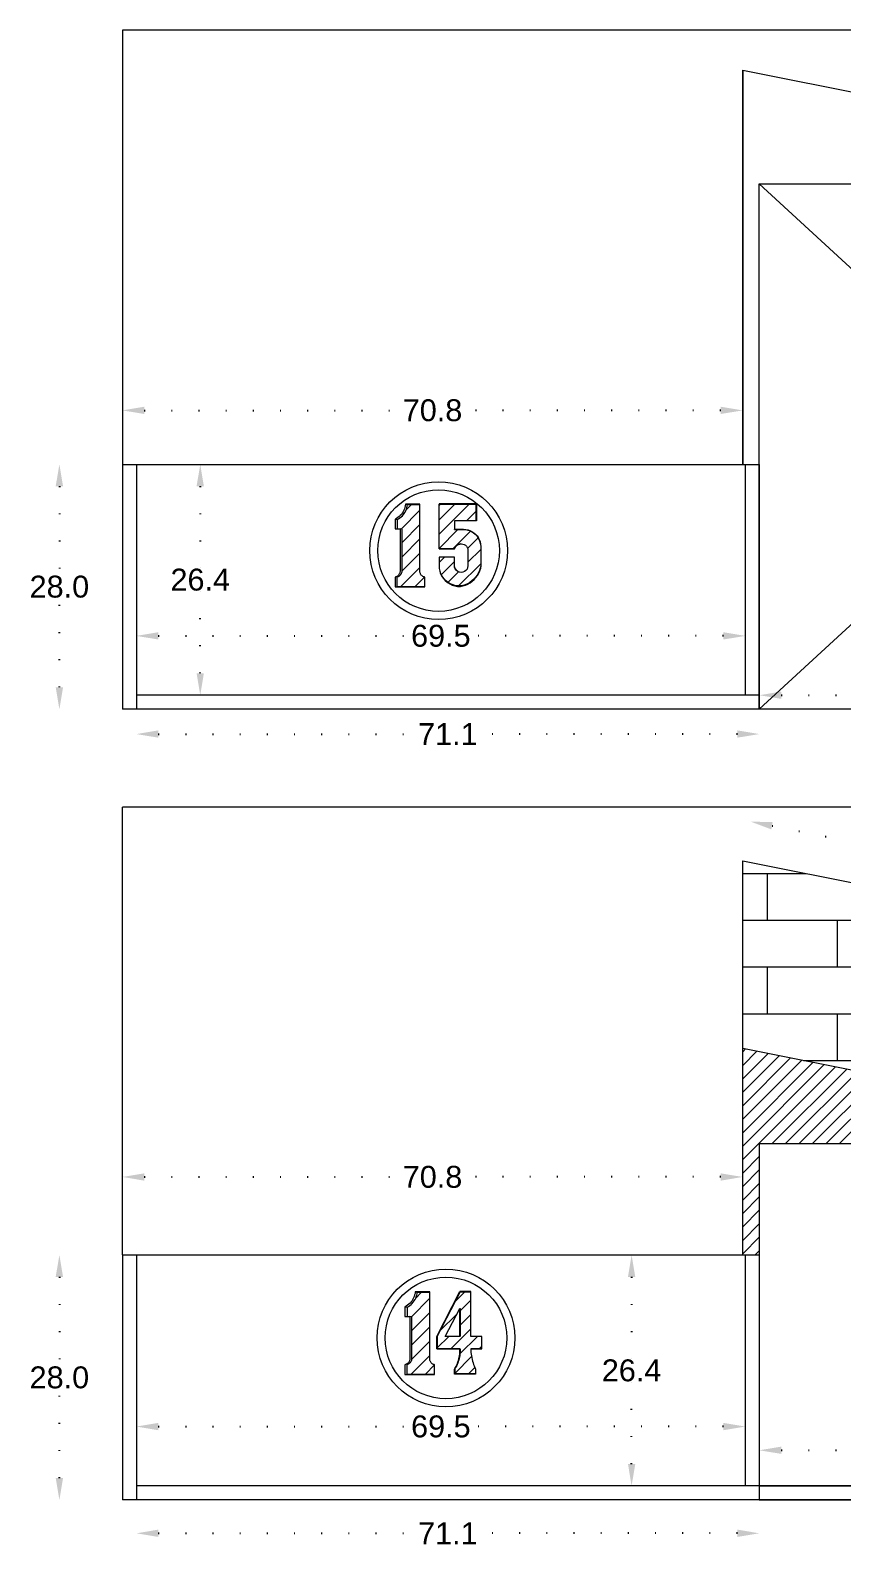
# Model space of a CAD drawing. Header units: inches. Extents: x -1979 to 7680, y -968 to 3127.
# Drawn here: x 6972.9 to 7065.5, y -66.5 to 106.7 of the extents above; entities that cross this region are included whole.
import ezdxf

# ---------------------------------------------------------------- set-up
doc = ezdxf.new("R2010")
doc.units = ezdxf.units.IN
doc.header["$MEASUREMENT"] = 0
doc.linetypes.add('ACAD_ISO07W100', pattern=[3, 0, -3])
doc.styles.get("Standard").update_dxf_attribs({"font": 'arial.ttf'})
doc.dimstyles.new('Copy of Standard', dxfattribs={"dimtxt": 2.5, "dimasz": 2.5, "dimexe": 0.18, "dimexo": 0.0625, "dimgap": 0.09, "dimtad": 0, "dimtih": 1, "dimtoh": 1, "dimdec": 1, "dimzin": 0, "dimdsep": 46, "dimtxsty": 'Standard', "dimcen": 0.09, "dimse1": 1, "dimse2": 1, "dimadec": 0, "dimazin": 0, "dimtfac": 1, "dimtdec": 1, "dimtix": 1, "dimtofl": 0, "dimtmove": 0, "dimatfit": 3, "dimfxl": 1, "dimtolj": 1, "dimtzin": 0, "dimarcsym": 0})
doc.dimstyles.get("Standard").update_dxf_attribs({"dimtxt": 3.5, "dimasz": 2.5, "dimexe": 0.18, "dimexo": 0.0625, "dimgap": 0.09, "dimtad": 0, "dimtih": 1, "dimtoh": 1, "dimdec": 1, "dimzin": 0, "dimdsep": 46, "dimtxsty": 'Standard', "dimcen": 0.09, "dimse1": 1, "dimse2": 1, "dimadec": 0, "dimazin": 0, "dimtfac": 1, "dimtdec": 1, "dimtix": 1, "dimtofl": 0, "dimtmove": 0, "dimatfit": 3, "dimfxl": 1, "dimtolj": 1, "dimtzin": 0, "dimarcsym": 0})
pattern_1 = [(45, (6519.3718, 593.6586), (-0.8148213, 0.8148213), [])]

# ---------------------------------------------------------------- blocks, each defined once
blk = doc.blocks.new('*D464')
at = {"color": 0, "linetype": 'ACAD_ISO07W100', "lineweight": -2, "transparency": 16777216}
for p, q in [((6976.21, 54.69), (6976.21, 44.57)), ((6976.21, 31.73), (6976.21, 41.84))]:
    blk.add_line(p, q, dxfattribs=at)
at = {"color": 0, "transparency": 16777216}
for points in [[(6975.79, 54.69), (6976.63, 54.69), (6976.21, 57.19)], [(6975.79, 31.73), (6976.63, 31.73), (6976.21, 29.23)]]:
    blk.add_solid(points, dxfattribs=at)
at = {"layer": 'Defpoints', "color": 0, "transparency": 16777216}
for p in [(6983.4, 57.19), (6976.21, 29.23), (6983.4, 29.23)]:
    blk.add_point(p, dxfattribs=at)
at = {"color": 0, "lineweight": 20, "transparency": 16777216, "insert": (6976.21, 43.21), "char_height": 2.5, "attachment_point": 5}
blk.add_mtext('\\A1;28.0', dxfattribs=at)
blk = doc.blocks.new('*D465')
at = {"color": 0, "linetype": 'ACAD_ISO07W100', "lineweight": -2, "transparency": 16777216}
for p, q in [((7058.6, 30.83), (7085.28, 30.83)), ((7118.64, 30.83), (7091.96, 30.83))]:
    blk.add_line(p, q, dxfattribs=at)
at = {"color": 0, "transparency": 16777216}
for points in [[(7058.6, 31.24), (7058.6, 30.41), (7056.1, 30.83)], [(7118.64, 31.24), (7118.64, 30.41), (7121.14, 30.83)]]:
    blk.add_solid(points, dxfattribs=at)
at = {"layer": 'Defpoints', "color": 0, "transparency": 16777216}
for p in [(7056.1, 30.83), (7056.1, 29.23), (7121.14, 29.23)]:
    blk.add_point(p, dxfattribs=at)
at = {"color": 0, "lineweight": 20, "transparency": 16777216, "insert": (7088.62, 30.83), "char_height": 2.5, "attachment_point": 5}
blk.add_mtext('\\A1;65.0', dxfattribs=at)
blk = doc.blocks.new('*D450')
at = {"color": 0, "linetype": 'ACAD_ISO07W100', "lineweight": -2, "transparency": 16777216}
for p, q in [((6987.5, 37.6), (7016.4, 37.6)), ((7052, 37.6), (7023.1, 37.6))]:
    blk.add_line(p, q, dxfattribs=at)
at = {"color": 0, "transparency": 16777216}
for points in [[(6987.5, 38.02), (6987.5, 37.19), (6985, 37.6)], [(7052, 38.02), (7052, 37.19), (7054.5, 37.6)]]:
    blk.add_solid(points, dxfattribs=at)
at = {"layer": 'Defpoints', "color": 0, "transparency": 16777216}
for p in [(7054.5, 37.6), (7054.5, 30.83), (6985, 29.23)]:
    blk.add_point(p, dxfattribs=at)
at = {"color": 0, "lineweight": 20, "transparency": 16777216, "insert": (7019.75, 37.6), "char_height": 2.5, "attachment_point": 5}
blk.add_mtext('\\A1;69.5', dxfattribs=at)
blk = doc.blocks.new('*D451')
at = {"color": 0, "linetype": 'ACAD_ISO07W100', "lineweight": -2, "transparency": 16777216}
for p, q in [((7057.55, 15.92), (7139.87, -0.45)), ((7234.39, -19.25), (7151.54, -2.77))]:
    blk.add_line(p, q, dxfattribs=at)
at = {"color": 0, "transparency": 16777216}
for points in [[(7057.63, 16.33), (7057.47, 15.51), (7055.09, 16.4)], [(7234.47, -18.84), (7234.3, -19.65), (7236.84, -19.73)]]:
    blk.add_solid(points, dxfattribs=at)
at = {"layer": 'Defpoints', "color": 0, "transparency": 16777216}
for p in [(7055.09, 16.4), (7054.2, 11.91), (7235.94, -24.23)]:
    blk.add_point(p, dxfattribs=at)
at = {"color": 0, "lineweight": 20, "transparency": 16777216, "insert": (7145.7, -1.61), "char_height": 3.5, "attachment_point": 5}
blk.add_mtext('\\A1;185.3', dxfattribs=at)
blk = doc.blocks.new('*D468')
at = {"color": 0, "linetype": 'ACAD_ISO07W100', "lineweight": -2, "transparency": 16777216}
for p, q in [((6976.21, -35.59), (6976.21, -45.71)), ((6976.21, -58.56), (6976.21, -48.44))]:
    blk.add_line(p, q, dxfattribs=at)
at = {"color": 0, "transparency": 16777216}
for points in [[(6975.79, -35.59), (6976.63, -35.59), (6976.21, -33.09)], [(6975.79, -58.56), (6976.63, -58.56), (6976.21, -61.06)]]:
    blk.add_solid(points, dxfattribs=at)
at = {"layer": 'Defpoints', "color": 0, "transparency": 16777216}
for p in [(6983.4, -33.09), (6976.21, -61.06), (6983.4, -61.06)]:
    blk.add_point(p, dxfattribs=at)
at = {"color": 0, "lineweight": 20, "transparency": 16777216, "insert": (6976.21, -47.08), "char_height": 2.5, "attachment_point": 5}
blk.add_mtext('\\A1;28.0', dxfattribs=at)
blk = doc.blocks.new('*D452')
at = {"color": 0, "linetype": 'ACAD_ISO07W100', "lineweight": -2, "transparency": 16777216}
for p, q in [((6987.5, -52.68), (7016.4, -52.68)), ((7052, -52.68), (7023.1, -52.68))]:
    blk.add_line(p, q, dxfattribs=at)
at = {"color": 0, "transparency": 16777216}
for points in [[(6987.5, -52.26), (6987.5, -53.1), (6985, -52.68)], [(7052, -52.26), (7052, -53.1), (7054.5, -52.68)]]:
    blk.add_solid(points, dxfattribs=at)
at = {"layer": 'Defpoints', "color": 0, "transparency": 16777216}
for p in [(7054.5, -52.68), (6985, -59.46), (7054.5, -59.46)]:
    blk.add_point(p, dxfattribs=at)
at = {"color": 0, "lineweight": 20, "transparency": 16777216, "insert": (7019.75, -52.68), "char_height": 2.5, "attachment_point": 5}
blk.add_mtext('\\A1;69.5', dxfattribs=at)
blk = doc.blocks.new('*D471')
at = {"color": 0, "linetype": 'ACAD_ISO07W100', "lineweight": -2, "transparency": 16777216}
for p, q in [((7041.52, -35.59), (7041.52, -44.91)), ((7041.52, -56.96), (7041.52, -47.64))]:
    blk.add_line(p, q, dxfattribs=at)
at = {"color": 0, "transparency": 16777216}
for points in [[(7041.11, -35.59), (7041.94, -35.59), (7041.52, -33.09)], [(7041.11, -56.96), (7041.94, -56.96), (7041.52, -59.46)]]:
    blk.add_solid(points, dxfattribs=at)
at = {"layer": 'Defpoints', "color": 0, "transparency": 16777216}
for p in [(7041.52, -33.09), (7055.5, -33.09), (7055.5, -59.46)]:
    blk.add_point(p, dxfattribs=at)
at = {"color": 0, "lineweight": 20, "transparency": 16777216, "insert": (7041.52, -46.28), "char_height": 2.5, "attachment_point": 5}
blk.add_mtext('\\A1;26.4', dxfattribs=at)
blk = doc.blocks.new('*D472')
at = {"color": 0, "linetype": 'ACAD_ISO07W100', "lineweight": -2, "transparency": 16777216}
for p, q in [((6992.29, 54.69), (6992.29, 45.37)), ((6992.29, 33.33), (6992.29, 42.64))]:
    blk.add_line(p, q, dxfattribs=at)
at = {"color": 0, "transparency": 16777216}
for points in [[(6991.87, 54.69), (6992.7, 54.69), (6992.29, 57.19)], [(6991.87, 33.33), (6992.7, 33.33), (6992.29, 30.83)]]:
    blk.add_solid(points, dxfattribs=at)
at = {"layer": 'Defpoints', "color": 0, "transparency": 16777216}
for p in [(6983.4, 57.19), (6985, 30.83), (6992.29, 30.83)]:
    blk.add_point(p, dxfattribs=at)
at = {"color": 0, "lineweight": 20, "transparency": 16777216, "insert": (6992.29, 44.01), "char_height": 2.5, "attachment_point": 5}
blk.add_mtext('\\A1;26.4', dxfattribs=at)
blk = doc.blocks.new('*D473')
at = {"color": 0, "linetype": 'ACAD_ISO07W100', "lineweight": -2, "transparency": 16777216}
for p, q in [((6987.5, -64.87), (7017.46, -64.87)), ((7053.6, -64.87), (7023.64, -64.87))]:
    blk.add_line(p, q, dxfattribs=at)
at = {"color": 0, "transparency": 16777216}
for points in [[(6987.5, -64.45), (6987.5, -65.28), (6985, -64.87)], [(7053.6, -64.45), (7053.6, -65.28), (7056.1, -64.87)]]:
    blk.add_solid(points, dxfattribs=at)
at = {"layer": 'Defpoints', "color": 0, "transparency": 16777216}
for p in [(6985, -61.06), (7056.1, -61.06), (6985, -64.87)]:
    blk.add_point(p, dxfattribs=at)
at = {"color": 0, "lineweight": 20, "transparency": 16777216, "insert": (7020.55, -64.87), "char_height": 2.5, "attachment_point": 5}
blk.add_mtext('\\A1;71.1', dxfattribs=at)
blk = doc.blocks.new('*D474')
at = {"color": 0, "linetype": 'ACAD_ISO07W100', "lineweight": -2, "transparency": 16777216}
for p, q in [((7058.6, -55.39), (7075.24, -55.39)), ((7098.64, -55.39), (7082, -55.39))]:
    blk.add_line(p, q, dxfattribs=at)
at = {"color": 0, "transparency": 16777216}
for points in [[(7058.6, -54.97), (7058.6, -55.8), (7056.1, -55.39)], [(7098.64, -54.97), (7098.64, -55.8), (7101.14, -55.39)]]:
    blk.add_solid(points, dxfattribs=at)
at = {"layer": 'Defpoints', "color": 0, "transparency": 16777216}
for p in [(7101.14, -55.39), (7056.1, -61.06), (7101.14, -61.06)]:
    blk.add_point(p, dxfattribs=at)
at = {"color": 0, "lineweight": 20, "transparency": 16777216, "insert": (7078.62, -55.39), "char_height": 2.5, "attachment_point": 5}
blk.add_mtext('\\A1;45.0', dxfattribs=at)
blk = doc.blocks.new('*D477')
at = {"color": 0, "linetype": 'ACAD_ISO07W100', "lineweight": -2, "transparency": 16777216}
for p, q in [((6985.9, 63.35), (7015.47, 63.35)), ((7051.7, 63.35), (7022.13, 63.35))]:
    blk.add_line(p, q, dxfattribs=at)
at = {"color": 0, "transparency": 16777216}
for points in [[(6985.9, 63.77), (6985.9, 62.94), (6983.4, 63.35)], [(7051.7, 63.77), (7051.7, 62.94), (7054.2, 63.35)]]:
    blk.add_solid(points, dxfattribs=at)
at = {"layer": 'Defpoints', "color": 0, "transparency": 16777216}
for p in [(6983.4, 63.35), (7054.2, 57.19), (6983.4, 29.23)]:
    blk.add_point(p, dxfattribs=at)
at = {"color": 0, "lineweight": 20, "transparency": 16777216, "insert": (7018.8, 63.35), "char_height": 2.5, "attachment_point": 5}
blk.add_mtext('\\A1;70.8', dxfattribs=at)
blk = doc.blocks.new('*D456')
at = {"color": 0, "linetype": 'ACAD_ISO07W100', "lineweight": -2, "transparency": 16777216}
for p, q in [((6985.9, -24.18), (7015.47, -24.18)), ((7051.7, -24.18), (7022.13, -24.18))]:
    blk.add_line(p, q, dxfattribs=at)
at = {"color": 0, "transparency": 16777216}
for points in [[(6985.9, -23.77), (6985.9, -24.6), (6983.4, -24.18)], [(7051.7, -23.77), (7051.7, -24.6), (7054.2, -24.18)]]:
    blk.add_solid(points, dxfattribs=at)
at = {"layer": 'Defpoints', "color": 0, "transparency": 16777216}
for p in [(7054.2, -24.18), (6983.4, -33.09), (7054.2, -33.09)]:
    blk.add_point(p, dxfattribs=at)
at = {"color": 0, "lineweight": 20, "transparency": 16777216, "insert": (7018.8, -24.18), "char_height": 2.5, "attachment_point": 5}
blk.add_mtext('\\A1;70.8', dxfattribs=at)
blk = doc.blocks.new('*D457')
at = {"color": 0, "linetype": 'ACAD_ISO07W100', "lineweight": -2, "transparency": 16777216}
for p, q in [((6987.5, 26.39), (7017.46, 26.39)), ((7053.6, 26.39), (7023.64, 26.39))]:
    blk.add_line(p, q, dxfattribs=at)
at = {"color": 0, "transparency": 16777216}
for points in [[(6987.5, 26.81), (6987.5, 25.98), (6985, 26.39)], [(7053.6, 26.81), (7053.6, 25.98), (7056.1, 26.39)]]:
    blk.add_solid(points, dxfattribs=at)
at = {"layer": 'Defpoints', "color": 0, "transparency": 16777216}
for p in [(6985, 29.23), (7056.1, 29.23), (7056.1, 26.39)]:
    blk.add_point(p, dxfattribs=at)
at = {"color": 0, "lineweight": 20, "transparency": 16777216, "insert": (7020.55, 26.39), "char_height": 2.5, "attachment_point": 5}
blk.add_mtext('\\A1;71.1', dxfattribs=at)

msp = doc.modelspace()

# ---------------------------------------------------------------- hatches: boundary and pattern name
at = {"lineweight": 20}
h = msp.add_hatch(dxfattribs=at)
h.set_pattern_fill('ANSI31', color=256, scale=9.218651)
h.set_pattern_definition(pattern_1)
h.paths.add_polyline_path([(7017.77, 44.36), (7017.7, 44.39), (7017.64, 44.43), (7017.58, 44.48), (7017.52, 44.53), (7017.48, 44.59), (7017.44, 44.66), (7017.41, 44.73), (7017.38, 44.81), (7017.37, 44.88), (7017.37, 44.96), (7017.37, 52.6), (7015.93, 52.6), (7015.91, 52.42), (7015.87, 52.24), (7015.82, 52.07), (7015.76, 51.9), (7015.68, 51.74), (7015.58, 51.59), (7015.47, 51.45), (7015.36, 51.31), (7015.22, 51.19), (7015.08, 51.08), (7014.93, 50.98), (7014.78, 50.89), (7014.78, 49.81), (7015.09, 49.81), (7015.33, 49.79), (7015.33, 44.99), (7015.32, 44.91), (7015.3, 44.84), (7015.27, 44.77), (7015.24, 44.7), (7015.2, 44.64), (7015.15, 44.58), (7015.1, 44.53), (7015.05, 44.48), (7014.98, 44.44), (7014.92, 44.4), (7014.85, 44.37), (7014.78, 44.35), (7014.78, 43.25), (7017.92, 43.25), (7017.92, 44.32), (7017.85, 44.33)])
h = msp.add_hatch(dxfattribs=at)
h.set_pattern_fill('ANSI31', color=256, scale=9.218651)
h.set_pattern_definition(pattern_1)
h.paths.add_polyline_path([(7023.84, 49.01), (7023.67, 49.2), (7023.47, 49.36), (7023.25, 49.51), (7023.02, 49.62), (7022.82, 49.69), (7022.58, 49.74), (7022.31, 49.76), (7021.29, 49.76), (7021.29, 50.75), (7023.76, 50.75), (7023.76, 52.65), (7019.54, 52.65), (7019.54, 47.56), (7021.29, 47.56), (7021.35, 47.71), (7021.45, 47.85), (7021.57, 47.96), (7021.72, 48.04), (7021.88, 48.09), (7022.06, 48.11), (7022.24, 48.09), (7022.4, 48.04), (7022.55, 47.96), (7022.67, 47.84), (7022.77, 47.71), (7022.84, 47.56), (7022.84, 45.61), (7022.81, 45.41), (7022.74, 45.23), (7022.62, 45.07), (7022.46, 44.95), (7022.27, 44.87), (7022.08, 44.85), (7021.88, 44.87), (7021.69, 44.95), (7021.52, 45.08), (7021.39, 45.26), (7021.31, 45.44), (7021.29, 45.64), (7021.29, 46.58), (7019.54, 46.58), (7019.54, 45.61), (7019.56, 45.3), (7019.63, 44.99), (7019.72, 44.72), (7019.86, 44.45), (7020.04, 44.19), (7020.24, 43.96), (7020.48, 43.76), (7020.75, 43.59), (7021.03, 43.46), (7021.33, 43.36), (7021.63, 43.31), (7021.94, 43.3), (7022.24, 43.36), (7022.52, 43.44), (7022.79, 43.56), (7023.05, 43.71), (7023.29, 43.88), (7023.51, 44.08), (7023.71, 44.3), (7023.89, 44.54), (7024.04, 44.79), (7024.16, 45.06), (7024.25, 45.35), (7024.31, 45.64), (7024.31, 47.56), (7024.31, 47.82), (7024.28, 48.08), (7024.21, 48.33), (7024.12, 48.57), (7023.99, 48.8)])
h = msp.add_hatch(dxfattribs=at)
h.set_pattern_fill('AR-BRSTD', color=256, scale=2, angle=180)
h.set_pattern_definition([(180, (9784.9986, 442.516), (-7e-16, -5.334), []), (270, (9784.9986, 442.516), (8, -5.334), [5.334, -5.334])])
h.paths.add_polyline_path([(7235.94, -45.63), (7235.94, -24.23), (7054.2, 11.91), (7054.2, -9.49)])
h = msp.add_hatch(dxfattribs=at)
h.set_pattern_fill('ANSI31', color=256, scale=8.7)
h.set_pattern_definition([(45, (2695.662, -1160.2564), (-0.76897862, 0.76897862), [])])
h.paths.add_polyline_path([(7054.2, -9.49), (7054.2, -33.09), (7056.1, -33.09), (7056.1, -20.41), (7101.14, -20.41), (7101.14, -38.46), (7193.14, -38.46), (7193.14, -61.06), (7194.34, -61.06), (7194.34, -54.22), (7195.94, -54.22), (7195.94, -48.23), (7235.94, -48.23), (7235.94, -45.63)])
h = msp.add_hatch(dxfattribs=at)
h.set_pattern_fill('ANSI31', color=256, scale=9.218651)
h.set_pattern_definition([(45, (6502.9243, 504.0336), (-0.8148213, 0.8148213), [])])
h.paths.add_polyline_path([(7018.89, -45.58), (7018.82, -45.55), (7018.76, -45.5), (7018.7, -45.46), (7018.65, -45.4), (7018.6, -45.34), (7018.56, -45.27), (7018.53, -45.2), (7018.51, -45.13), (7018.49, -45.05), (7018.49, -44.98), (7018.49, -37.34), (7017.05, -37.34), (7017.03, -37.51), (7017, -37.69), (7016.94, -37.86), (7016.88, -38.03), (7016.8, -38.19), (7016.7, -38.34), (7016.6, -38.49), (7016.48, -38.62), (7016.35, -38.75), (7016.2, -38.86), (7016.05, -38.96), (7015.9, -39.04), (7015.9, -40.12), (7016.21, -40.12), (7016.45, -40.14), (7016.45, -44.95), (7016.44, -45.02), (7016.42, -45.09), (7016.39, -45.16), (7016.36, -45.23), (7016.32, -45.29), (7016.28, -45.35), (7016.22, -45.41), (7016.17, -45.46), (7016.1, -45.5), (7016.04, -45.53), (7015.97, -45.56), (7015.9, -45.58), (7015.9, -46.68), (7019.04, -46.68), (7019.04, -45.62), (7018.97, -45.6)])
h = msp.add_hatch(dxfattribs=at)
h.set_pattern_fill('ANSI31', color=256, scale=9.218651)
h.set_pattern_definition([(45, (6502.9243, 504.0336), (-0.8148213, 0.8148213), [])])
h.paths.add_polyline_path([(7023.17, -37.29), (7021.95, -37.29), (7019.34, -42.37), (7019.34, -43.8), (7021.95, -43.8), (7021.95, -44.01), (7021.95, -44.2), (7021.93, -44.38), (7021.91, -44.56), (7021.88, -44.74), (7021.84, -44.92), (7021.79, -45.09), (7021.74, -45.27), (7021.67, -45.44), (7021.6, -45.61), (7021.52, -45.77), (7021.43, -45.93), (7021.33, -46.08), (7021.33, -46.63), (7023.72, -46.63), (7023.72, -46.13), (7023.64, -45.95), (7023.56, -45.76), (7023.48, -45.58), (7023.42, -45.39), (7023.36, -45.2), (7023.31, -45.01), (7023.27, -44.81), (7023.23, -44.61), (7023.2, -44.42), (7023.18, -44.22), (7023.17, -44.02), (7023.17, -43.8), (7024.42, -43.8), (7024.42, -42.38), (7023.17, -42.38)])
h.paths.add_polyline_path([(7021.92, -39.19), (7021.95, -39.21), (7021.95, -42.37), (7021.92, -42.38), (7020.25, -42.38)], flags=16)

# ---------------------------------------------------------------- linework, layer by layer
for p, q in [((6983.4, 106.75), (6983.4, 29.23)), ((7108.19, 106.75), (6983.4, 106.75)), ((7054.2, 57.19), (7054.2, 102.19)), ((7054.2, 102.19), (7235.94, 66.05)), ((7054.2, 102.19), (7235.94, 66.05)), ((7054.2, 102.19), (7054.2, 57.19)), ((7121.14, 89.23), (7056.1, 29.23)), ((7056.1, 89.23), (7121.14, 29.23)), ((6983.4, 57.19), (7056.1, 57.19)), ((6983.4, 57.19), (6983.4, 29.23)), ((6985, 57.19), (6985, 29.23)), ((7054.2, 57.19), (7055.6, 57.19)), ((7054.5, 57.19), (7054.5, 30.83)), ((7056.1, 57.19), (7056.1, 29.23)), ((7023.76, 52.65), (7023.76, 50.75)), ((7014.78, 50.89), (7014.78, 49.81)), ((7021.31, 50.75), (7021.31, 49.78)), ((7019.54, 47.56), (7021.29, 47.56)), ((7022.08, 48.11), (7022.24, 48.09)), ((7022.24, 48.09), (7022.4, 48.04)), ((7022.4, 48.04), (7022.55, 47.96)), ((7022.55, 47.96), (7022.67, 47.84)), ((7022.67, 47.84), (7022.77, 47.71)), ((7022.77, 47.71), (7022.84, 47.56)), ((7022.84, 47.56), (7022.84, 45.61)), ((7021.69, 44.95), (7021.54, 45.07)), ((7022.62, 45.07), (7022.46, 44.95)), ((7022.74, 45.23), (7022.62, 45.07)), ((7022.81, 45.41), (7022.74, 45.23)), ((7022.84, 45.61), (7022.81, 45.41)), ((7021.88, 44.87), (7021.69, 44.95)), ((7022.08, 44.85), (7021.88, 44.87)), ((7022.27, 44.87), (7022.08, 44.85)), ((7022.46, 44.95), (7022.27, 44.87)), ((7014.78, 43.25), (7017.92, 43.25)), ((7056.1, 30.83), (6985, 30.83)), ((7250.94, 29.23), (6983.4, 29.23)), ((7108.19, 18.06), (6983.4, 18.06)), ((6983.4, -33.09), (6983.4, 18.06)), ((7054.2, -33.09), (7054.2, 11.91)), ((7054.2, 11.91), (7235.94, -24.23)), ((7054.2, -9.49), (7235.94, -45.63)), ((7056.1, -20.41), (7056.1, -61.06)), ((7101.14, -20.41), (7056.1, -20.41)), ((6983.4, -33.09), (7056.1, -33.09)), ((6983.4, -33.09), (6983.4, -61.06)), ((6985, -33.09), (6985, -61.06)), ((6985, -33.09), (6985, -59.46)), ((7054.5, -33.09), (7054.5, -59.46)), ((7021.95, -37.29), (7023.17, -37.29)), ((7015.9, -39.04), (7015.9, -40.12)), ((7021.92, -42.38), (7021.92, -39.19)), ((7015.9, -46.68), (7019.04, -46.68)), ((7055.5, -59.46), (6985, -59.46)), ((7193.14, -59.46), (7055.5, -59.46)), ((7056.1, -59.46), (7193.14, -59.46)), ((7194.34, -61.06), (6983.4, -61.06)), ((7056.1, -61.06), (7194.34, -61.06))]:
    msp.add_line(p, q, dxfattribs=at)
for points in [[(7121.14, 89.23), (7121.14, 29.23), (7056.1, 29.23), (7056.1, 89.23)], [(7021.31, 47.56), (7021.38, 47.71), (7021.48, 47.84), (7021.6, 47.96), (7021.75, 48.04), (7021.91, 48.09), (7022.08, 48.11), (7022.04, 48.11), (7021.88, 48.09), (7021.72, 48.04), (7021.57, 47.96), (7021.45, 47.85), (7021.35, 47.71), (7021.29, 47.56)], [(7020.25, -42.38), (7021.92, -39.19), (7021.95, -39.21), (7021.95, -42.37), (7021.92, -42.38)]]:
    msp.add_lwpolyline(points, close=True, dxfattribs=at)
for points in [[(7014.53, 43.21), (7017.92, 43.21), (7017.92, 43.25), (7017.92, 44.32), (7017.85, 44.33), (7017.77, 44.36), (7017.7, 44.39), (7017.64, 44.43), (7017.58, 44.48), (7017.52, 44.53), (7017.48, 44.59), (7017.44, 44.66), (7017.41, 44.73), (7017.38, 44.81), (7017.37, 44.88), (7017.37, 44.96), (7017.37, 52.6), (7017.37, 52.64), (7015.7, 52.64), (7015.68, 52.46), (7015.64, 52.28), (7015.59, 52.11), (7015.52, 51.94), (7015.44, 51.78), (7015.35, 51.63), (7015.24, 51.48), (7015.12, 51.34), (7014.99, 51.22), (7014.84, 51.11), (7014.69, 51.01), (7014.53, 50.92), (7014.53, 49.81), (7014.78, 49.81), (7015.09, 49.81), (7015.09, 44.96), (7015.08, 44.88), (7015.06, 44.81), (7015.03, 44.74), (7015, 44.67), (7014.96, 44.61), (7014.92, 44.55), (7014.86, 44.49), (7014.81, 44.44), (7014.74, 44.4), (7014.68, 44.36), (7014.61, 44.34), (7014.53, 44.32), (7014.53, 43.21), (7014.78, 43.25), (7014.78, 44.35), (7014.85, 44.37), (7014.92, 44.4), (7014.98, 44.44), (7015.05, 44.48), (7015.1, 44.53), (7015.15, 44.58), (7015.2, 44.64), (7015.24, 44.7), (7015.27, 44.77), (7015.3, 44.84), (7015.32, 44.91), (7015.33, 44.99), (7015.33, 49.79), (7015.09, 49.81)], [(7014.53, 50.92), (7014.78, 50.89), (7014.93, 50.98), (7015.08, 51.08), (7015.22, 51.19), (7015.36, 51.31), (7015.47, 51.45), (7015.58, 51.59), (7015.68, 51.74), (7015.76, 51.9), (7015.82, 52.07), (7015.87, 52.24), (7015.91, 52.42), (7015.93, 52.6)], [(7015.7, 52.64), (7015.93, 52.6), (7017.37, 52.6)], [(7023.81, 52.69), (7019.54, 52.69), (7019.54, 52.65)], [(7021.31, 47.56), (7019.54, 47.56), (7019.54, 47.56), (7019.54, 52.65), (7023.76, 52.65), (7023.81, 52.69), (7023.81, 50.75), (7023.76, 50.75), (7021.31, 50.75), (7021.29, 50.72), (7021.29, 49.76), (7021.31, 49.78), (7022.34, 49.78), (7022.62, 49.76), (7022.86, 49.71), (7023.06, 49.64), (7023.3, 49.52), (7023.52, 49.38), (7023.72, 49.21), (7023.89, 49.02), (7024.05, 48.8)], [(7019.63, 44.99), (7019.72, 44.72), (7019.73, 44.69), (7019.87, 44.41), (7020.05, 44.15), (7020.26, 43.92), (7020.5, 43.71), (7020.77, 43.54), (7021.05, 43.41), (7021.35, 43.32), (7021.66, 43.26), (7021.98, 43.25), (7022.27, 43.31), (7022.56, 43.4), (7022.83, 43.52), (7023.09, 43.66), (7023.34, 43.84), (7023.56, 44.04), (7023.76, 44.26), (7023.94, 44.5), (7024.09, 44.76), (7024.21, 45.03), (7024.31, 45.32), (7024.37, 45.61), (7024.37, 47.56), (7024.37, 47.82), (7024.33, 48.08), (7024.27, 48.33), (7024.17, 48.57), (7024.05, 48.8)], [(7021.29, 49.76), (7022.31, 49.76), (7022.58, 49.74), (7022.82, 49.69), (7023.02, 49.62), (7023.25, 49.51), (7023.47, 49.36), (7023.67, 49.2), (7023.84, 49.01), (7023.99, 48.8), (7024.12, 48.57), (7024.21, 48.33), (7024.28, 48.08), (7024.31, 47.82), (7024.31, 47.56), (7024.31, 45.64), (7024.25, 45.35), (7024.16, 45.06), (7024.04, 44.79), (7023.89, 44.54), (7023.71, 44.3), (7023.51, 44.08), (7023.29, 43.88), (7023.05, 43.71), (7022.79, 43.56), (7022.52, 43.44), (7022.24, 43.36), (7021.94, 43.3), (7021.63, 43.31), (7021.33, 43.36), (7021.03, 43.46), (7020.75, 43.59), (7020.48, 43.76), (7020.24, 43.96), (7020.04, 44.19), (7019.86, 44.45), (7019.72, 44.72)], [(7021.42, 45.23), (7021.34, 45.41), (7021.31, 45.61), (7021.31, 46.58), (7021.29, 46.58), (7019.54, 46.58), (7019.54, 45.61), (7019.56, 45.3), (7019.63, 44.99)], [(7021.42, 45.23), (7021.54, 45.07), (7021.51, 45.1), (7021.39, 45.26), (7021.31, 45.44), (7021.29, 45.64), (7021.29, 46.58)], [(7015.65, -46.73), (7019.04, -46.73), (7019.04, -46.68), (7019.04, -45.62), (7018.97, -45.6), (7018.89, -45.58), (7018.82, -45.55), (7018.76, -45.5), (7018.7, -45.46), (7018.65, -45.4), (7018.6, -45.34), (7018.56, -45.27), (7018.53, -45.2), (7018.51, -45.13), (7018.49, -45.05), (7018.49, -44.98), (7018.49, -37.34), (7018.49, -37.29), (7016.82, -37.29), (7016.8, -37.47), (7016.76, -37.65), (7016.71, -37.82), (7016.64, -37.99), (7016.56, -38.15), (7016.47, -38.31), (7016.36, -38.45), (7016.24, -38.59), (7016.11, -38.71), (7015.96, -38.83), (7015.81, -38.93), (7015.65, -39.01), (7015.65, -40.12), (7015.9, -40.12), (7016.21, -40.12), (7016.21, -44.98), (7016.2, -45.05), (7016.18, -45.12), (7016.16, -45.2), (7016.12, -45.26), (7016.08, -45.33), (7016.04, -45.39), (7015.98, -45.44), (7015.93, -45.49), (7015.86, -45.53), (7015.8, -45.57), (7015.73, -45.6), (7015.65, -45.62), (7015.65, -46.73), (7015.9, -46.68), (7015.9, -45.58), (7015.97, -45.56), (7016.04, -45.53), (7016.1, -45.5), (7016.17, -45.46), (7016.22, -45.41), (7016.28, -45.35), (7016.32, -45.29), (7016.36, -45.23), (7016.39, -45.16), (7016.42, -45.09), (7016.44, -45.02), (7016.45, -44.95), (7016.45, -40.14), (7016.21, -40.12)], [(7015.65, -39.01), (7015.9, -39.04), (7016.05, -38.96), (7016.2, -38.86), (7016.35, -38.75), (7016.48, -38.62), (7016.6, -38.49), (7016.7, -38.34), (7016.8, -38.19), (7016.88, -38.03), (7016.94, -37.86), (7017, -37.69), (7017.03, -37.51), (7017.05, -37.34)], [(7016.82, -37.29), (7017.05, -37.34), (7018.49, -37.34)], [(7019.28, -43.82), (7019.28, -42.38), (7021.92, -37.24)], [(7023.17, -43.82), (7024.42, -43.82), (7024.42, -43.8), (7024.42, -42.38), (7023.17, -42.38), (7023.17, -37.29), (7023.17, -37.24), (7021.92, -37.24), (7021.95, -37.29), (7019.34, -42.37), (7019.34, -43.8)], [(7021.92, -43.82), (7019.28, -43.82), (7019.34, -43.8), (7021.95, -43.8)], [(7024.42, -43.8), (7023.19, -43.8), (7023.17, -43.82), (7023.17, -44.02), (7023.18, -44.22), (7023.2, -44.42), (7023.23, -44.61), (7023.27, -44.81), (7023.31, -45.01), (7023.36, -45.2), (7023.42, -45.39), (7023.48, -45.58), (7023.56, -45.76), (7023.64, -45.95), (7023.72, -46.13), (7023.72, -46.63), (7023.72, -46.68), (7021.29, -46.68), (7021.29, -46.13), (7021.39, -45.97), (7021.48, -45.81), (7021.56, -45.64), (7021.64, -45.47), (7021.7, -45.3), (7021.76, -45.13), (7021.81, -44.95), (7021.85, -44.77), (7021.88, -44.59), (7021.9, -44.4), (7021.91, -44.22), (7021.92, -44.03)], [(7021.92, -44.03), (7021.92, -43.82), (7021.95, -43.8), (7021.95, -44.01), (7021.95, -44.2), (7021.93, -44.38), (7021.91, -44.56), (7021.88, -44.74), (7021.84, -44.92), (7021.79, -45.09), (7021.74, -45.27), (7021.67, -45.44), (7021.6, -45.61), (7021.52, -45.77), (7021.43, -45.93), (7021.33, -46.08), (7021.33, -46.63)], [(7021.29, -46.68), (7021.33, -46.63), (7023.72, -46.63)]]:
    msp.add_lwpolyline(points, dxfattribs=at)
for centre, radius in [((7019.49, 47.34), 7.86), ((7019.49, 47.34), 6.94), ((7020.33, -42.56), 7.86), ((7020.33, -42.56), 6.94)]:
    msp.add_circle(centre, radius, dxfattribs=at)

# ---------------------------------------------------------------- dimensions: what is measured, and where the dimension line sits
dim = msp.add_linear_dim(base=(6983.4, 63.35), p1=(7054.2, 57.19), p2=(6983.4, 29.23), dimstyle='Copy of Standard', dxfattribs=at)
dim.commit()
dim.dimension.update_dxf_attribs({"geometry": '*D477', "text_midpoint": (7018.8, 63.35), "dimtype": 160})
for base, p1, p2, angle, picture, middle in [((6976.21, 29.23), (6983.4, 57.19), (6983.4, 29.23), 90, '*D464', (6976.21, 43.21)), ((6992.29, 30.83), (6983.4, 57.19), (6985, 30.83), 90, '*D472', (6992.29, 44.01)), ((7054.5, 37.6), (6985, 29.23), (7054.5, 30.83), 180, '*D450', (7019.75, 37.6)), ((7056.1, 30.83), (7121.14, 29.23), (7056.1, 29.23), 180, '*D465', (7088.62, 30.83)), ((6976.21, -61.06), (6983.4, -33.09), (6983.4, -61.06), 90, '*D468', (6976.21, -47.08)), ((7054.5, -52.68), (6985, -59.46), (7054.5, -59.46), 180, '*D452', (7019.75, -52.68))]:
    dim = msp.add_linear_dim(base=base, p1=p1, p2=p2, angle=angle, dimstyle='Copy of Standard', dxfattribs=at)
    dim.commit()
    dim.dimension.update_dxf_attribs({"geometry": picture, "text_midpoint": middle})
for base, p1, p2, picture, middle in [((7056.1, 26.39), (6985, 29.23), (7056.1, 29.23), '*D457', (7020.55, 26.39)), ((7054.2, -24.18), (6983.4, -33.09), (7054.2, -33.09), '*D456', (7018.8, -24.18)), ((7101.14, -55.39), (7056.1, -61.06), (7101.14, -61.06), '*D474', (7078.62, -55.39)), ((6985, -64.87), (7056.1, -61.06), (6985, -61.06), '*D473', (7020.55, -64.87))]:
    dim = msp.add_linear_dim(base=base, p1=p1, p2=p2, dimstyle='Copy of Standard', dxfattribs=at)
    dim.commit()
    dim.dimension.update_dxf_attribs({"geometry": picture, "text_midpoint": middle})
for base, p1, p2, angle, dimstyle, picture, middle, dimtype in [((7055.09, 16.4), (7235.94, -24.23), (7054.2, 11.91), 168.7541, 'Standard', '*D451', (7145.7, -1.61), 161), ((7041.52, -33.09), (7055.5, -59.46), (7055.5, -33.09), 270, 'Copy of Standard', '*D471', (7041.52, -46.28), 160)]:
    dim = msp.add_linear_dim(base=base, p1=p1, p2=p2, angle=angle, dimstyle=dimstyle, dxfattribs=at)
    dim.commit()
    dim.dimension.update_dxf_attribs({"geometry": picture, "text_midpoint": middle, "dimtype": dimtype})

doc.saveas('drawing.dxf')
